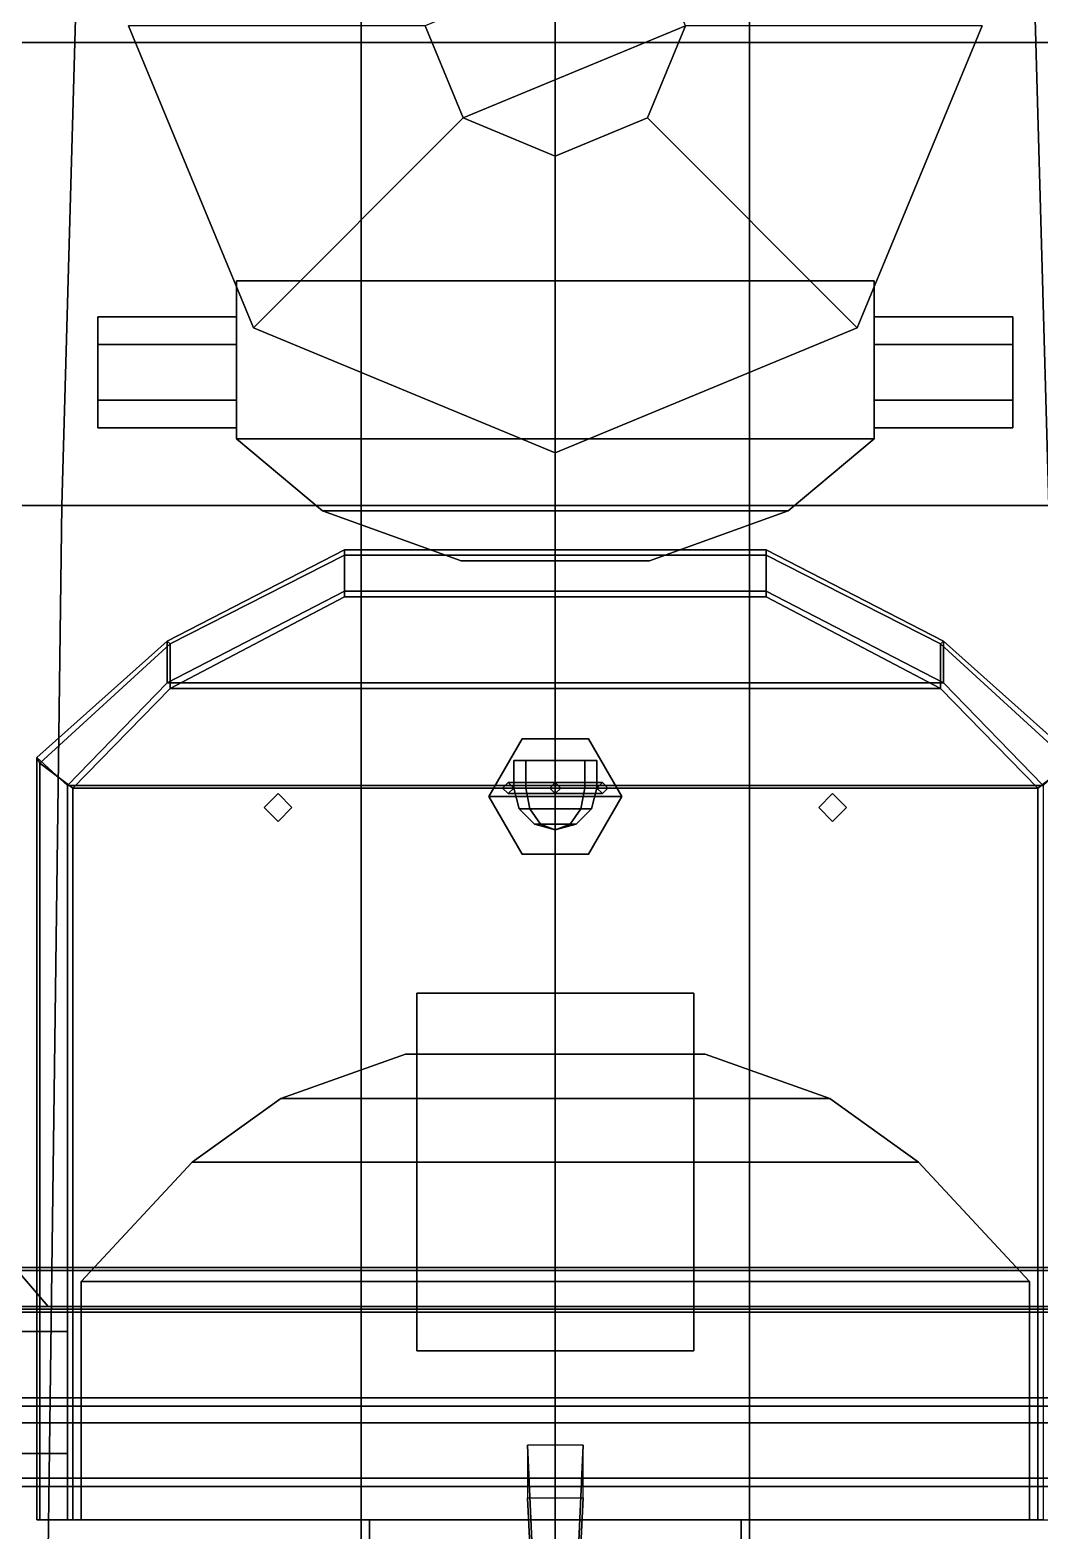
# Model space of a CAD drawing. Header units: millimetres. Extents: x -5 to 5, y -112 to 54.
# Drawn here: x -1.89 to 1.75, y 13.72 to 19.13 of the extents above; entities that cross this region are included whole.
import ezdxf

# ---------------------------------------------------------------- set-up
doc = ezdxf.new("R2010")
doc.units = ezdxf.units.MM

msp = doc.modelspace()

# ---------------------------------------------------------------- linework, layer by layer
for points in [[(-4.68, 17.42, 5.13), (4.68, 17.42, 5.13), (4.49, 24.19, 5.22), (-4.49, 24.19, 5.22)], [(-2.07, 24.19, -2.67), (-1.59, 24.19, -2.95), (-1.78, 17.42, -2.95), (-2.39, 17.42, -2.67)], [(-1.59, 24.19, -2.95), (-0.7, 24.19, -3.28), (-0.7, 17.42, -3.28), (-1.78, 17.42, -2.95)], [(-0.7, 24.19, -3.28), (0, 24.19, -3.41), (0, 17.42, -3.41), (-0.7, 17.42, -3.28)], [(0.7, 17.42, -3.28), (0, 17.42, -3.41), (0, 24.19, -3.41), (0.7, 24.19, -3.28)], [(1.78, 17.42, -2.95), (0.7, 17.42, -3.28), (0.7, 24.19, -3.28), (1.59, 24.19, -2.95)], [(2.39, 17.42, -2.67), (1.78, 17.42, -2.95), (1.59, 24.19, -2.95), (2.07, 24.19, -2.67)], [(-0.3323, 18.8177, 12.01), (0.47, 19.15, 12.01), (0.3323, 19.4823, 12.01), (-0.47, 19.15, 12.01)], [(2.97, 19.09, 9.65), (2.97, 19.28, 9.65), (-2.97, 19.28, 9.65), (-2.97, 19.09, 9.65)], [(-1.0889, 18.0611, 11.67), (-1.54, 19.15, 11.67), (-1.54, 19.15, 9.65), (-1.0889, 18.0611, 9.65)], [(-1.54, 19.15, 11.67), (-1.0889, 18.0611, 11.67), (-0.3323, 18.8177, 12.01), (-0.47, 19.15, 12.01)], [(0, 18.68, 12.01), (0.3323, 18.8177, 12.01), (0.47, 19.15, 12.01), (-0.3323, 18.8177, 12.01)], [(1.0889, 18.0611, 11.67), (1.54, 19.15, 11.67), (0.47, 19.15, 12.01), (0.3323, 18.8177, 12.01)], [(1.54, 19.15, 11.67), (1.0889, 18.0611, 11.67), (1.0889, 18.0611, 9.65), (1.54, 19.15, 9.65)], [(2.97, 14.66, 7.57), (2.97, 19.09, 7.57), (-2.97, 19.09, 7.57), (-2.97, 14.66, 7.57)], [(1.95, 19.09, 9.65), (-1.95, 19.09, 9.65), (-1.95, 14.67, 9.65), (1.95, 14.67, 9.65)], [(-1.0889, 18.0611, 11.67), (0, 17.61, 11.67), (0, 18.68, 12.01), (-0.3323, 18.8177, 12.01)], [(0, 17.61, 11.67), (1.0889, 18.0611, 11.67), (0.3323, 18.8177, 12.01), (0, 18.68, 12.01)], [(-1.15, 17.66, 11.16), (-1.15, 18.23, 11.16), (1.15, 18.23, 11.16), (1.15, 17.66, 11.16)], [(1.15, 18.23, 12.41), (-1.15, 18.23, 12.41), (-1.15, 17.66, 12.41), (1.15, 17.66, 12.41)], [(1.15, 18.23, 11.16), (-1.15, 18.23, 11.16), (-1.15, 18.23, 12.41), (1.15, 18.23, 12.41)], [(-1.15, 17.66, 12.41), (-1.15, 18.23, 12.41), (-1.15, 18.23, 11.16), (-1.15, 17.66, 11.16)], [(1.15, 17.66, 11.16), (1.15, 18.23, 11.16), (1.15, 18.23, 12.41), (1.15, 17.66, 12.41)], [(-1.65, 17.7, 11.94), (-1.65, 18.1, 11.94), (-1.65, 18, 11.7668), (-1.65, 17.8, 11.7668)], [(-1.65, 17.8, 12.1132), (-1.65, 18, 12.1132), (-1.65, 18.1, 11.94), (-1.65, 17.7, 11.94)], [(-1.15, 18.1, 11.94), (-1.15, 18, 11.7668), (-1.65, 18, 11.7668), (-1.65, 18.1, 11.94)], [(-1.15, 18, 12.1132), (-1.15, 18.1, 11.94), (-1.65, 18.1, 11.94), (-1.65, 18, 12.1132)], [(1.15, 18.1, 11.94), (1.15, 18, 12.1132), (1.65, 18, 12.1132), (1.65, 18.1, 11.94)], [(1.15, 18, 11.7668), (1.15, 18.1, 11.94), (1.65, 18.1, 11.94), (1.65, 18, 11.7668)], [(1.65, 18, 12.1132), (1.65, 17.8, 12.1132), (1.65, 17.7, 11.94), (1.65, 18.1, 11.94)], [(1.65, 18.1, 11.94), (1.65, 17.7, 11.94), (1.65, 17.8, 11.7668), (1.65, 18, 11.7668)], [(0, 17.61, 11.67), (-1.0889, 18.0611, 11.67), (-1.0889, 18.0611, 9.65), (0, 17.61, 9.65)], [(1.0889, 18.0611, 11.67), (0, 17.61, 11.67), (0, 17.61, 9.65), (1.0889, 18.0611, 9.65)], [(-1.15, 18, 11.7668), (-1.15, 17.8, 11.7668), (-1.65, 17.8, 11.7668), (-1.65, 18, 11.7668)], [(-1.15, 17.8, 12.1132), (-1.15, 18, 12.1132), (-1.65, 18, 12.1132), (-1.65, 17.8, 12.1132)], [(1.15, 18, 12.1132), (1.15, 17.8, 12.1132), (1.65, 17.8, 12.1132), (1.65, 18, 12.1132)], [(1.15, 17.8, 11.7668), (1.15, 18, 11.7668), (1.65, 18, 11.7668), (1.65, 17.8, 11.7668)], [(-1.15, 17.8, 11.7668), (-1.15, 17.7, 11.94), (-1.65, 17.7, 11.94), (-1.65, 17.8, 11.7668)], [(-1.15, 17.7, 11.94), (-1.15, 17.8, 12.1132), (-1.65, 17.8, 12.1132), (-1.65, 17.7, 11.94)], [(1.15, 17.8, 12.1132), (1.15, 17.7, 11.94), (1.65, 17.7, 11.94), (1.65, 17.8, 12.1132)], [(1.15, 17.7, 11.94), (1.15, 17.8, 11.7668), (1.65, 17.8, 11.7668), (1.65, 17.7, 11.94)], [(1.15, 17.66, 12.41), (-1.15, 17.66, 12.41), (-0.84, 17.4, 12.41), (0.84, 17.4, 12.41)], [(-0.84, 17.4, 11.16), (-1.15, 17.66, 11.16), (1.15, 17.66, 11.16), (0.84, 17.4, 11.16)], [(-0.84, 17.4, 12.41), (-1.15, 17.66, 12.41), (-1.15, 17.66, 11.16), (-0.84, 17.4, 11.16)], [(0.84, 17.4, 11.16), (1.15, 17.66, 11.16), (1.15, 17.66, 12.41), (0.84, 17.4, 12.41)], [(-4.95, 10.52, 5.13), (4.95, 10.52, 5.13), (4.68, 17.42, 5.13), (-4.68, 17.42, 5.13)], [(-2.39, 17.42, -2.67), (-1.78, 17.42, -2.95), (-1.87, 10.52, -2.95), (-2.63, 10.52, -2.67)], [(-1.78, 17.42, -2.95), (-0.7, 17.42, -3.28), (-0.7, 10.52, -3.28), (-1.87, 10.52, -2.95)], [(0.84, 17.4, 12.41), (-0.84, 17.4, 12.41), (-0.34, 17.22, 12.41), (0.34, 17.22, 12.41)], [(-0.34, 17.22, 11.16), (-0.84, 17.4, 11.16), (0.84, 17.4, 11.16), (0.34, 17.22, 11.16)], [(-0.34, 17.22, 12.41), (-0.84, 17.4, 12.41), (-0.84, 17.4, 11.16), (-0.34, 17.22, 11.16)], [(-0.7, 17.42, -3.28), (0, 17.42, -3.41), (0, 10.52, -3.41), (-0.7, 10.52, -3.28)], [(0.7, 10.52, -3.28), (0, 10.52, -3.41), (0, 17.42, -3.41), (0.7, 17.42, -3.28)], [(0.34, 17.22, 11.16), (0.84, 17.4, 11.16), (0.84, 17.4, 12.41), (0.34, 17.22, 12.41)], [(1.87, 10.52, -2.95), (0.7, 10.52, -3.28), (0.7, 17.42, -3.28), (1.78, 17.42, -2.95)], [(-0.76, 17.26, 13.69), (-1.4, 16.93, 13.69), (-1.39, 16.92, 13.69), (-0.76, 17.24, 13.69)], [(-0.76, 17.11, 13.41), (-1.4, 16.78, 13.41), (-1.4, 16.93, 13.69), (-0.76, 17.26, 13.69)], [(-0.76, 17.24, 13.69), (-1.39, 16.92, 13.69), (-1.39, 16.76, 13.41), (-0.76, 17.09, 13.41)], [(0.76, 17.26, 13.69), (-0.76, 17.26, 13.69), (-0.76, 17.24, 13.69), (0.76, 17.24, 13.69)], [(0.76, 17.11, 13.41), (-0.76, 17.11, 13.41), (-0.76, 17.26, 13.69), (0.76, 17.26, 13.69)], [(0.76, 17.24, 13.69), (-0.76, 17.24, 13.69), (-0.76, 17.09, 13.41), (0.76, 17.09, 13.41)], [(0.34, 17.22, 12.41), (-0.34, 17.22, 12.41), (-0.34, 17.22, 11.16), (0.34, 17.22, 11.16)], [(1.4, 16.78, 13.41), (0.76, 17.11, 13.41), (0.76, 17.26, 13.69), (1.4, 16.93, 13.69)], [(1.4, 16.93, 13.69), (0.76, 17.26, 13.69), (0.76, 17.24, 13.69), (1.39, 16.92, 13.69)], [(1.39, 16.92, 13.69), (0.76, 17.24, 13.69), (0.76, 17.09, 13.41), (1.39, 16.76, 13.41)], [(-0.76, 17.11, 12.36), (-1.4, 16.78, 12.36), (-1.4, 16.78, 13.41), (-0.76, 17.11, 13.41)], [(1.4, 16.78, 12.36), (-1.4, 16.78, 12.36), (-0.76, 17.11, 12.36), (0.76, 17.11, 12.36)], [(-0.76, 17.09, 13.41), (-1.39, 16.76, 13.41), (-1.39, 16.76, 12.36), (-0.76, 17.09, 12.36)], [(0.76, 17.09, 12.38), (-0.76, 17.09, 12.38), (-1.39, 16.76, 12.38), (1.39, 16.76, 12.38)], [(0.76, 17.11, 12.36), (-0.76, 17.11, 12.36), (-0.76, 17.11, 13.41), (0.76, 17.11, 13.41)], [(0.76, 17.09, 13.41), (-0.76, 17.09, 13.41), (-0.76, 17.09, 12.38), (0.76, 17.09, 12.38)], [(0.76, 17.11, 13.41), (1.4, 16.78, 13.41), (1.4, 16.78, 12.36), (0.76, 17.11, 12.36)], [(0.76, 17.09, 12.36), (1.39, 16.76, 12.36), (1.39, 16.76, 13.41), (0.76, 17.09, 13.41)], [(-1.4, 16.93, 13.69), (-1.87, 16.51, 13.69), (-1.86, 16.49, 13.69), (-1.39, 16.92, 13.69)], [(-1.4, 16.78, 13.41), (-1.76, 16.41, 13.41), (-1.87, 16.51, 13.69), (-1.4, 16.93, 13.69)], [(-1.39, 16.92, 13.69), (-1.86, 16.49, 13.69), (-1.74, 16.4, 13.41), (-1.39, 16.76, 13.41)], [(1.87, 16.51, 13.69), (1.4, 16.93, 13.69), (1.39, 16.92, 13.69), (1.86, 16.49, 13.69)], [(1.86, 16.49, 13.69), (1.39, 16.92, 13.69), (1.39, 16.76, 13.41), (1.74, 16.4, 13.41)], [(1.76, 16.41, 13.41), (1.4, 16.78, 13.41), (1.4, 16.93, 13.69), (1.87, 16.51, 13.69)], [(-1.4, 16.78, 12.36), (-1.76, 16.41, 12.36), (-1.76, 16.41, 13.41), (-1.4, 16.78, 13.41)], [(1.76, 16.41, 12.36), (-1.76, 16.41, 12.36), (-1.4, 16.78, 12.36), (1.4, 16.78, 12.36)], [(-1.39, 16.76, 13.41), (-1.74, 16.4, 13.41), (-1.74, 16.4, 12.36), (-1.39, 16.76, 12.36)], [(1.39, 16.76, 12.38), (-1.39, 16.76, 12.38), (-1.74, 16.4, 12.38), (1.74, 16.4, 12.38)], [(1.39, 16.76, 12.36), (1.74, 16.4, 12.36), (1.74, 16.4, 13.41), (1.39, 16.76, 13.41)], [(1.4, 16.78, 13.41), (1.76, 16.41, 13.41), (1.76, 16.41, 12.36), (1.4, 16.78, 12.36)], [(-0.12, 16.5778, 12.38), (-0.24, 16.37, 12.38), (-0.24, 16.37, 14.15), (-0.12, 16.5778, 14.15)], [(0.12, 16.5778, 14.15), (-0.12, 16.5778, 14.15), (-0.24, 16.37, 14.15), (0.24, 16.37, 14.15)], [(0.12, 16.5778, 12.38), (-0.12, 16.5778, 12.38), (-0.12, 16.5778, 14.15), (0.12, 16.5778, 14.15)], [(0.24, 16.37, 12.38), (0.12, 16.5778, 12.38), (0.12, 16.5778, 14.15), (0.24, 16.37, 14.15)], [(-1.76, 16.41, 13.41), (-1.76, 13.76, 13.41), (-1.87, 13.76, 13.69), (-1.87, 16.51, 13.69)], [(-1.87, 16.51, 13.69), (-1.87, 13.76, 13.69), (-1.86, 13.76, 13.69), (-1.86, 16.49, 13.69)], [(-1.86, 16.49, 13.69), (-1.86, 13.76, 13.69), (-1.74, 13.76, 13.41), (-1.74, 16.4, 13.41)], [(-0.15, 16.4, 14.41), (-0.1061, 16.4, 14.5161), (-0.1061, 16.5, 14.5161), (-0.15, 16.5, 14.41)], [(-0.1061, 16.4, 14.3039), (-0.15, 16.4, 14.41), (-0.15, 16.5, 14.41), (-0.1061, 16.5, 14.3039)], [(-0.1061, 16.5, 14.5161), (0.15, 16.5, 14.41), (0.1061, 16.5, 14.3039), (-0.15, 16.5, 14.41)], [(-0.15, 16.5, 14.41), (0.1061, 16.5, 14.3039), (0, 16.5, 14.26), (-0.1061, 16.5, 14.3039)], [(-0.1061, 16.4, 14.5161), (0, 16.4, 14.56), (0, 16.5, 14.56), (-0.1061, 16.5, 14.5161)], [(0, 16.4, 14.26), (-0.1061, 16.4, 14.3039), (-0.1061, 16.5, 14.3039), (0, 16.5, 14.26)], [(0, 16.5, 14.56), (0.1061, 16.5, 14.5161), (0.15, 16.5, 14.41), (-0.1061, 16.5, 14.5161)], [(0, 16.4, 14.56), (0.1061, 16.4, 14.5161), (0.1061, 16.5, 14.5161), (0, 16.5, 14.56)], [(0.1061, 16.4, 14.3039), (0, 16.4, 14.26), (0, 16.5, 14.26), (0.1061, 16.5, 14.3039)], [(0.1061, 16.4, 14.5161), (0.15, 16.4, 14.41), (0.15, 16.5, 14.41), (0.1061, 16.5, 14.5161)], [(0.15, 16.4, 14.41), (0.1061, 16.4, 14.3039), (0.1061, 16.5, 14.3039), (0.15, 16.5, 14.41)], [(1.86, 13.76, 13.69), (1.86, 16.49, 13.69), (1.74, 16.4, 13.41), (1.74, 13.76, 13.41)], [(-1.76, 16.41, 12.36), (-1.76, 13.76, 12.36), (-1.76, 13.76, 13.41), (-1.76, 16.41, 13.41)], [(1.76, 13.76, 12.36), (-1.76, 13.76, 12.36), (-1.76, 16.41, 12.36), (1.76, 16.41, 12.36)], [(-0.19, 16.4, 14.22), (-0.17, 16.42, 14.24), (0.17, 16.42, 14.24), (0.19, 16.4, 14.22)], [(-0.17, 16.42, 14.24), (-0.19, 16.4, 14.22), (-0.19, 16.4, 14.42), (-0.17, 16.42, 14.42)], [(-0.15, 16.4, 14.42), (-0.17, 16.42, 14.42), (-0.19, 16.4, 14.42), (-0.17, 16.38, 14.42)], [(-0.17, 16.42, 14.24), (-0.15, 16.4, 14.26), (0.15, 16.4, 14.26), (0.17, 16.42, 14.24)], [(-0.15, 16.4, 14.26), (-0.17, 16.42, 14.24), (-0.17, 16.42, 14.42), (-0.15, 16.4, 14.42)], [(0, 16.42, 14.15), (-0.02, 16.4, 14.15), (-0.02, 16.4, 14.24), (0, 16.42, 14.22)], [(0.02, 16.4, 14.15), (0, 16.42, 14.15), (0, 16.42, 14.22), (0.02, 16.4, 14.24)], [(0.17, 16.42, 14.24), (0.15, 16.4, 14.26), (0.15, 16.4, 14.42), (0.17, 16.42, 14.42)], [(0.19, 16.4, 14.42), (0.17, 16.42, 14.42), (0.15, 16.4, 14.42), (0.17, 16.38, 14.42)], [(0.19, 16.4, 14.22), (0.17, 16.42, 14.24), (0.17, 16.42, 14.42), (0.19, 16.4, 14.42)], [(-1.74, 16.4, 13.41), (-1.74, 13.76, 13.41), (-1.74, 13.76, 12.36), (-1.74, 16.4, 12.36)], [(1.74, 16.4, 12.38), (-1.74, 16.4, 12.38), (-1.74, 13.76, 12.38), (1.74, 13.76, 12.38)], [(-1, 16.38, 9.65), (-1.05, 16.33, 9.65), (-1.05, 16.33, 12.36), (-1, 16.38, 12.36)], [(-0.95, 16.33, 9.65), (-1, 16.38, 9.65), (-1, 16.38, 12.36), (-0.95, 16.33, 12.36)], [(-0.24, 16.37, 12.38), (-0.12, 16.1622, 12.38), (-0.12, 16.1622, 14.15), (-0.24, 16.37, 14.15)], [(0.24, 16.37, 14.15), (-0.24, 16.37, 14.15), (-0.12, 16.1622, 14.15), (0.12, 16.1622, 14.15)], [(-0.17, 16.38, 14.24), (-0.19, 16.4, 14.22), (0.19, 16.4, 14.22), (0.17, 16.38, 14.24)], [(-0.19, 16.4, 14.22), (-0.17, 16.38, 14.24), (-0.17, 16.38, 14.42), (-0.19, 16.4, 14.42)], [(-0.15, 16.4, 14.26), (-0.17, 16.38, 14.24), (0.17, 16.38, 14.24), (0.15, 16.4, 14.26)], [(-0.17, 16.38, 14.24), (-0.15, 16.4, 14.26), (-0.15, 16.4, 14.42), (-0.17, 16.38, 14.42)], [(-0.0919, 16.325, 14.5019), (-0.1061, 16.4, 14.5161), (-0.15, 16.4, 14.41), (-0.1299, 16.325, 14.41)], [(-0.1299, 16.325, 14.41), (-0.15, 16.4, 14.41), (-0.1061, 16.4, 14.3039), (-0.0919, 16.325, 14.3181)], [(0, 16.325, 14.5399), (0, 16.4, 14.56), (-0.1061, 16.4, 14.5161), (-0.0919, 16.325, 14.5019)], [(-0.0919, 16.325, 14.3181), (-0.1061, 16.4, 14.3039), (0, 16.4, 14.26), (0, 16.325, 14.2801)], [(-0.02, 16.4, 14.15), (0, 16.38, 14.15), (0, 16.38, 14.22), (-0.02, 16.4, 14.24)], [(0.0919, 16.325, 14.5019), (0.1061, 16.4, 14.5161), (0, 16.4, 14.56), (0, 16.325, 14.5399)], [(0, 16.325, 14.2801), (0, 16.4, 14.26), (0.1061, 16.4, 14.3039), (0.0919, 16.325, 14.3181)], [(0, 16.38, 14.15), (0.02, 16.4, 14.15), (0.02, 16.4, 14.24), (0, 16.38, 14.22)], [(0.1299, 16.325, 14.41), (0.15, 16.4, 14.41), (0.1061, 16.4, 14.5161), (0.0919, 16.325, 14.5019)], [(0.0919, 16.325, 14.3181), (0.1061, 16.4, 14.3039), (0.15, 16.4, 14.41), (0.1299, 16.325, 14.41)], [(0.12, 16.1622, 12.38), (0.24, 16.37, 12.38), (0.24, 16.37, 14.15), (0.12, 16.1622, 14.15)], [(0.15, 16.4, 14.26), (0.17, 16.38, 14.24), (0.17, 16.38, 14.42), (0.15, 16.4, 14.42)], [(0.17, 16.38, 14.24), (0.19, 16.4, 14.22), (0.19, 16.4, 14.42), (0.17, 16.38, 14.42)], [(1, 16.38, 9.65), (0.95, 16.33, 9.65), (0.95, 16.33, 12.36), (1, 16.38, 12.36)], [(1.05, 16.33, 9.65), (1, 16.38, 9.65), (1, 16.38, 12.36), (1.05, 16.33, 12.36)], [(1.74, 16.4, 12.36), (1.74, 13.76, 12.36), (1.74, 13.76, 13.41), (1.74, 16.4, 13.41)], [(-1.05, 16.33, 9.65), (-1, 16.28, 9.65), (-1, 16.28, 12.36), (-1.05, 16.33, 12.36)], [(-1, 16.28, 9.65), (-0.95, 16.33, 9.65), (-0.95, 16.33, 12.36), (-1, 16.28, 12.36)], [(-0.053, 16.2701, 14.463), (-0.0919, 16.325, 14.5019), (-0.1299, 16.325, 14.41), (-0.075, 16.2701, 14.41)], [(-0.075, 16.2701, 14.41), (-0.1299, 16.325, 14.41), (-0.0919, 16.325, 14.3181), (-0.053, 16.2701, 14.357)], [(0, 16.2701, 14.485), (0, 16.325, 14.5399), (-0.0919, 16.325, 14.5019), (-0.053, 16.2701, 14.463)], [(-0.053, 16.2701, 14.357), (-0.0919, 16.325, 14.3181), (0, 16.325, 14.2801), (0, 16.2701, 14.335)], [(0.053, 16.2701, 14.463), (0.0919, 16.325, 14.5019), (0, 16.325, 14.5399), (0, 16.2701, 14.485)], [(0, 16.2701, 14.335), (0, 16.325, 14.2801), (0.0919, 16.325, 14.3181), (0.053, 16.2701, 14.357)], [(0.075, 16.2701, 14.41), (0.1299, 16.325, 14.41), (0.0919, 16.325, 14.5019), (0.053, 16.2701, 14.463)], [(0.053, 16.2701, 14.357), (0.0919, 16.325, 14.3181), (0.1299, 16.325, 14.41), (0.075, 16.2701, 14.41)], [(0.95, 16.33, 9.65), (1, 16.28, 9.65), (1, 16.28, 12.36), (0.95, 16.33, 12.36)], [(1, 16.28, 9.65), (1.05, 16.33, 9.65), (1.05, 16.33, 12.36), (1, 16.28, 12.36)], [(0, 16.25, 14.41), (-0.053, 16.2701, 14.463), (-0.075, 16.2701, 14.41), (0, 16.25, 14.41)], [(0, 16.25, 14.41), (-0.075, 16.2701, 14.41), (-0.053, 16.2701, 14.357), (0, 16.25, 14.41)], [(0, 16.25, 14.41), (0, 16.2701, 14.485), (-0.053, 16.2701, 14.463), (0, 16.25, 14.41)], [(0, 16.25, 14.41), (-0.053, 16.2701, 14.357), (0, 16.2701, 14.335), (0, 16.25, 14.41)], [(0, 16.25, 14.41), (0.075, 16.2701, 14.41), (0.053, 16.2701, 14.463), (0, 16.25, 14.41)], [(0, 16.25, 14.41), (0.053, 16.2701, 14.463), (0, 16.2701, 14.485), (0, 16.25, 14.41)], [(0, 16.25, 14.41), (0, 16.2701, 14.335), (0.053, 16.2701, 14.357), (0, 16.25, 14.41)], [(0, 16.25, 14.41), (0.053, 16.2701, 14.357), (0.075, 16.2701, 14.41), (0, 16.25, 14.41)], [(-0.12, 16.1622, 12.38), (0.12, 16.1622, 12.38), (0.12, 16.1622, 14.15), (-0.12, 16.1622, 14.15)], [(-0.5, 15.66, 12.36), (-0.5, 15.66, 9.65), (-0.5, 14.37, 9.65), (-0.5, 14.37, 12.36)], [(0.5, 15.66, 12.36), (0.5, 15.66, 9.65), (-0.5, 15.66, 9.65), (-0.5, 15.66, 12.36)], [(0.5, 14.37, 9.65), (0.5, 15.66, 9.65), (0.5, 15.66, 12.36), (0.5, 14.37, 12.36)], [(0.54, 15.44, 14.55), (-0.54, 15.44, 14.55), (-0.99, 15.28, 14.55), (0.99, 15.28, 14.55)], [(-0.99, 15.28, 14.55), (-0.54, 15.44, 14.55), (-0.54, 15.44, 12.38), (-0.99, 15.28, 12.38)], [(0.54, 15.44, 12.38), (-0.54, 15.44, 12.38), (-0.54, 15.44, 14.55), (0.54, 15.44, 14.55)], [(0.99, 15.28, 12.38), (0.54, 15.44, 12.38), (0.54, 15.44, 14.55), (0.99, 15.28, 14.55)], [(0.99, 15.28, 14.55), (-0.99, 15.28, 14.55), (-1.31, 15.05, 14.55), (1.31, 15.05, 14.55)], [(-1.31, 15.05, 14.55), (-0.99, 15.28, 14.55), (-0.99, 15.28, 12.38), (-1.31, 15.05, 12.38)], [(1.31, 15.05, 12.38), (0.99, 15.28, 12.38), (0.99, 15.28, 14.55), (1.31, 15.05, 14.55)], [(1.31, 15.05, 14.55), (-1.31, 15.05, 14.55), (-1.71, 14.62, 14.55), (1.71, 14.62, 14.55)], [(-1.71, 14.62, 14.55), (-1.31, 15.05, 14.55), (-1.31, 15.05, 12.38), (-1.71, 14.62, 12.38)], [(1.71, 14.62, 12.38), (1.31, 15.05, 12.38), (1.31, 15.05, 14.55), (1.71, 14.62, 14.55)], [(2.8, 14.51, 7.57), (2.97, 14.66, 7.57), (-2.97, 14.66, 7.57), (-2.8, 14.51, 7.57)], [(1.95, 14.67, 9.65), (-1.95, 14.67, 9.65), (-1.83, 14.53, 9.65), (1.83, 14.53, 9.65)], [(-1.83, 14.53, 9.65), (-1.95, 14.67, 9.65), (-1.95, 14.67, 7.57), (-1.83, 14.53, 7.57)], [(-1.83, 14.53, 9.65), (-1.95, 14.67, 9.65), (-1.95, 14.53, 9.65), (-1.83, 14.53, 9.65)], [(-1.95, 14.53, 9.61), (-1.95, 14.67, 9.61), (-1.83, 14.53, 9.61)], [(1.71, 14.62, 14.55), (-1.71, 14.62, 14.55), (-1.71, 13.76, 14.55), (1.71, 13.76, 14.55)], [(-1.71, 13.76, 14.55), (-1.71, 14.62, 14.55), (-1.71, 14.62, 12.38), (-1.71, 13.76, 12.38)], [(1.71, 13.76, 12.38), (1.71, 14.62, 12.38), (1.71, 14.62, 14.55), (1.71, 13.76, 14.55)], [(-4.23, 14.52, 7.53), (4.23, 14.52, 7.53), (4.02, 14.11, 7.53), (-4.02, 14.11, 7.53)], [(3.99, 14.11, 7.57), (4.2, 14.52, 7.57), (-4.2, 14.52, 7.57), (-3.99, 14.11, 7.57)], [(-1.95, 14.17, 9.61), (-1.95, 14.53, 9.61), (1.95, 14.53, 9.61), (1.95, 14.17, 9.61)], [(1.95, 14.53, 9.65), (-1.95, 14.53, 9.65), (-1.95, 14.17, 9.65), (1.95, 14.17, 9.65)], [(1.83, 14.53, 9.65), (-1.83, 14.53, 9.65), (-1.83, 14.53, 7.57), (1.83, 14.53, 7.57)], [(-2.8, 14.51, 5.13), (2.8, 14.51, 5.13), (2.8, 14.51, 7.57), (-2.8, 14.51, 7.57)], [(-1.76, 14, 13.18), (-1.76, 14.44, 13.18), (-3.27, 14.44, 13.18), (-3.27, 14, 13.18)], [(-1.76, 14.44, 13.18), (-1.76, 14.44, 12.41), (-3.27, 14.44, 13.15), (-3.27, 14.44, 13.18)], [(-3.27, 14, 13.15), (-3.27, 14.44, 13.15), (-1.76, 14.44, 12.41), (-1.76, 14, 12.41)], [(-0.5, 14.37, 12.36), (-0.5, 14.37, 9.65), (0.5, 14.37, 9.65), (0.5, 14.37, 12.36)], [(-3.24, 14.25, 13.18), (-3.25, 14.24, 13.18), (-0.01, 12.37, 23.24), (0.005, 12.3787, 23.24)], [(-3.24, 14.23, 13.18), (-3.24, 14.25, 13.18), (0.005, 12.3787, 23.24), (0.005, 12.3613, 23.24)], [(3.25, 14.24, 13.18), (3.24, 14.25, 13.18), (-0.005, 12.3787, 23.24), (0.01, 12.37, 23.24)], [(3.24, 14.25, 13.18), (3.24, 14.23, 13.18), (-0.005, 12.3613, 23.24), (-0.005, 12.3787, 23.24)], [(-3.25, 14.24, 13.18), (-3.24, 14.23, 13.18), (0.005, 12.3613, 23.24), (-0.01, 12.37, 23.24)], [(-3.24, 14.17, 10.56), (3.24, 14.17, 10.56), (3.24, 14.2, 10.56), (-3.24, 14.2, 10.56)], [(-3.24, 14.2, 9.65), (-3.24, 14.2, 10.56), (3.24, 14.2, 10.56), (3.24, 14.2, 9.65)], [(3.24, 14.23, 13.18), (3.25, 14.24, 13.18), (0.01, 12.37, 23.24), (-0.005, 12.3613, 23.24)], [(3.24, 14.17, 9.61), (3.24, 14.17, 10.56), (-3.24, 14.17, 10.56), (-3.24, 14.17, 9.61)], [(-4.02, 14.11, 7.53), (4.02, 14.11, 7.53), (3.64, 13.88, 7.53), (-3.64, 13.88, 7.53)], [(3.64, 13.91, 7.57), (3.99, 14.11, 7.57), (-3.99, 14.11, 7.57), (-3.64, 13.91, 7.57)], [(-0.02, 12.25, 24.46), (-0.1, 14.03, 9.65), (-0.1, 13.84, 9.65), (-0.02, 12.21, 24.46)], [(0.02, 12.25, 24.46), (0.1, 14.03, 9.65), (-0.1, 14.03, 9.65), (-0.02, 12.25, 24.46)], [(0.1, 13.84, 9.65), (0.1, 14.03, 9.65), (0.02, 12.25, 24.46), (0.02, 12.21, 24.46)], [(-3.27, 14, 13.18), (-3.27, 14, 13.15), (-1.76, 14, 12.41), (-1.76, 14, 13.18)], [(3.64, 13.91, 8.27), (3.64, 13.91, 7.57), (-3.64, 13.91, 7.57), (-3.64, 13.91, 8.27)], [(-3.64, 13.88, 8.27), (3.64, 13.88, 8.27), (3.64, 13.91, 8.27), (-3.64, 13.91, 8.27)], [(-3.64, 13.88, 8.27), (-3.64, 13.88, 7.53), (3.64, 13.88, 7.53), (3.64, 13.88, 8.27)], [(-0.02, 12.21, 24.46), (-0.1, 13.84, 9.65), (0.1, 13.84, 9.65), (0.02, 12.21, 24.46)], [(1.71, 13.76, 14.55), (-1.71, 13.76, 14.55), (-1.71, 13.76, 12.38), (1.71, 13.76, 12.38)], [(0.67, 13.76, 14.55), (-0.67, 13.76, 14.55), (-0.67, 13.18, 14.55), (0.67, 13.18, 14.55)], [(-0.67, 13.18, 14.5), (-0.67, 13.76, 14.5), (0.67, 13.76, 14.5), (0.67, 13.18, 14.5)], [(-0.67, 13.18, 14.55), (-0.67, 13.76, 14.55), (-0.67, 13.76, 14.5), (-0.67, 13.18, 14.5)], [(0.67, 13.18, 14.5), (0.67, 13.76, 14.5), (0.67, 13.76, 14.55), (0.67, 13.18, 14.55)]]:
    msp.add_3dface(points)

doc.saveas('drawing.dxf')
